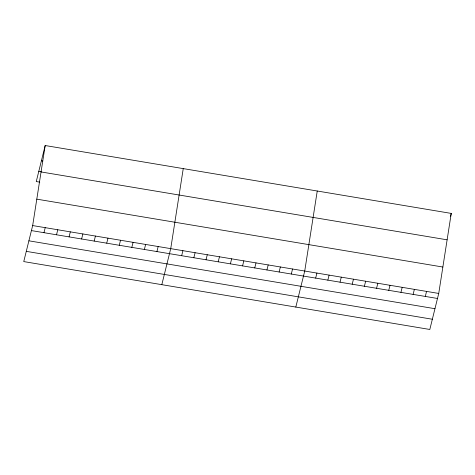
<?xml version="1.0" encoding="UTF-8"?>
<svg xmlns="http://www.w3.org/2000/svg" width="475" height="475" viewBox="0 0 475 475"><rect width="100%" height="100%" fill="white"/><g stroke="black" fill="none" stroke-linecap="round" stroke-linejoin="round"><path stroke-width="0.71" d="M32.668 225.56L45.184 145.528L451.25 213.412L438.734 293.443L429.816 329.472L23.75 261.588L32.668 225.56L438.734 293.443M183.249 168.607L170.727 248.645L161.815 284.668M317.247 191.009L304.73 271.047L295.812 307.07M45.184 145.528L36.266 181.557L39.757 182.139M43.973 232.685L45.214 227.662M56.525 234.781L57.766 229.757M69.077 236.882L70.318 231.853M81.629 238.978L82.87 233.955M94.181 241.074L95.422 236.051M106.727 243.176L107.973 238.153M119.278 245.272L120.525 240.249M131.83 247.374L133.077 242.345M144.382 249.47L145.623 244.447M156.934 251.566L158.175 246.543M181.664 255.704L182.911 250.681M193.848 257.741L195.094 252.718M206.031 259.777L207.272 254.754M218.215 261.814L219.456 256.791M230.393 263.851L231.64 258.827M242.577 265.887L243.817 260.864M254.76 267.924L256.001 262.901M266.938 269.96L268.185 264.937M279.122 271.997L280.363 266.974M291.306 274.033L292.547 269.01M315.667 278.107L316.914 273.083M327.851 280.143L329.092 275.12M340.035 282.18L341.276 277.157M352.213 284.216L353.459 279.193M364.396 286.253L365.637 281.23M376.58 288.289L377.821 283.266M388.758 290.326L390.005 285.297M400.942 292.363L402.183 287.333M413.125 294.399L414.366 289.37M425.303 296.436L426.55 291.407M450.537 216.285L451.25 213.412M41.408 160.782L42.803 161.013M38.802 171.321L41.592 171.79M41.052 171.938L447.117 239.822M36.795 199.15L442.86 267.033M31.421 230.589L437.487 298.472M28.892 240.819L434.957 308.702M26.279 251.358L432.345 319.242"/></g></svg>
